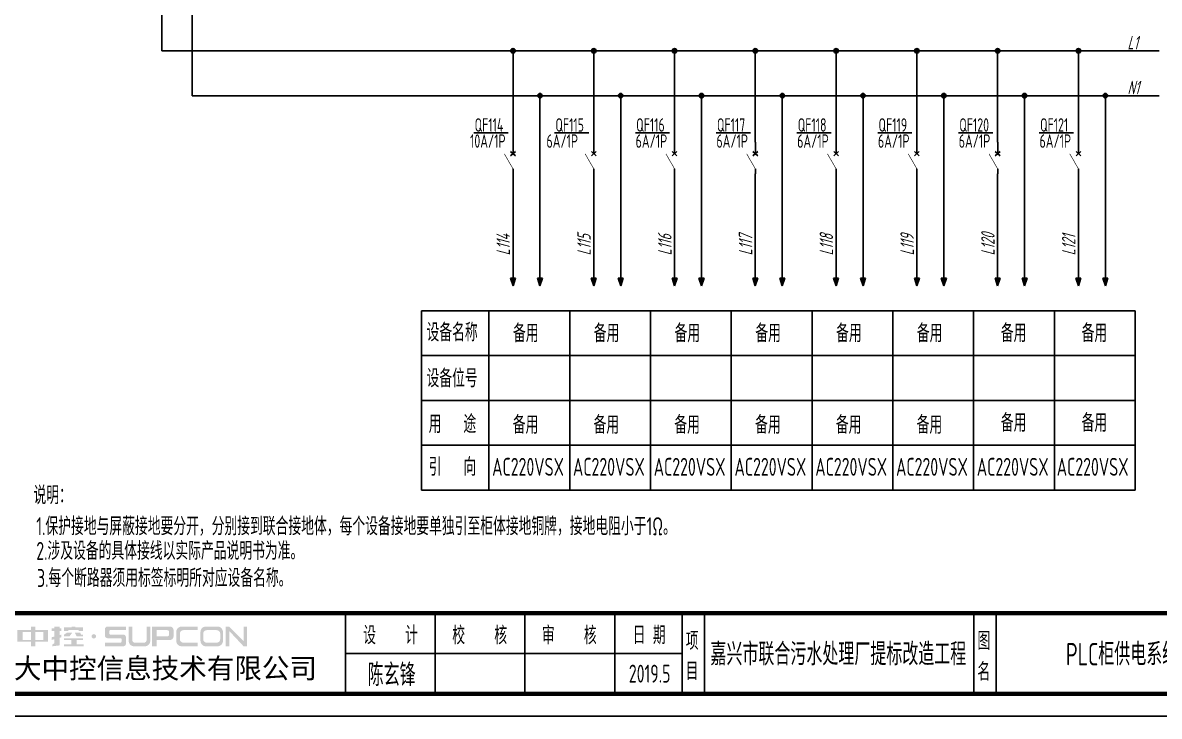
# Model space of a CAD drawing. Header units: millimetres. Extents: x 30557 to 235556, y -116603 to -73383.
# Drawn here: x 135185 to 137718, y -76323 to -74777 of the extents above; entities that cross this region are included whole.
import ezdxf
from ezdxf.enums import TextEntityAlignment as Align

# ---------------------------------------------------------------- set-up
doc = ezdxf.new("R2010")
doc.units = ezdxf.units.MM
for name, color, linetype in [('1', 3, 'Continuous'), ('ABDE_DENG', 4, 'Continuous'), ('HZ', 7, 'Continuous')]:
    doc.layers.add(name, color=color, linetype=linetype)
doc.layers.add('_Drawing', color=7, linetype='Continuous', lineweight=25)
doc.styles.add('supcon', font='sceie.shx', dxfattribs={"width": 0.75, "height": 40, "bigfont": 'sceic.shx'})
doc.styles.add('SYS', font='romans.shx', dxfattribs={"width": 0.7})
doc.styles.add('Title', font='', dxfattribs={"height": 45})
doc.styles.get('Title').set_extended_font_data('SimHei')

# ---------------------------------------------------------------- blocks, each defined once
blk = doc.blocks.new('中控·SUPCON')
at = {"linetype": 'Continuous'}
h = blk.add_hatch(color=2, dxfattribs=at)
h.dxf.hatch_style = 1
h.paths.add_polyline_path([(34, 33), (20, 33), (20, 37), (15, 37), (15, 36), (15, 33), (0, 33), (0, 20), (13, 20), (15, 20), (15, 15), (20, 15), (20, 20), (22, 20), (34, 20)])
h.paths.add_polyline_path([(20, 30), (20, 31), (29, 31), (29, 22), (20, 22)], flags=16)
h.paths.add_polyline_path([(15, 30), (15, 22), (6, 22), (6, 31), (15, 31)], flags=16)
h.paths.add_polyline_path([(47, 32), (49, 32), (49, 35), (47, 35), (47, 37), (41, 37), (41, 35), (38, 35), (38, 32), (41, 32), (41, 25.8), (38, 25), (38, 22), (41, 22.8), (41, 18.3), (39, 17), (39, 15), (47, 16), (47, 24.5), (49, 25), (49, 28), (47, 27.5)])
h.paths.add_polyline_path([(61, 30), (55, 30), (52, 28), (52, 26), (58, 26)])
h.paths.add_polyline_path([(73, 28), (71, 28), (70, 30), (64, 30), (66, 26), (73, 26)])
h.paths.add_polyline_path([(73, 36), (64.6, 36), (64.6, 37), (60.4, 37), (60.4, 36), (52, 36), (52, 32), (56.8, 32), (56.8, 33.1), (68.2, 33.1), (68.2, 32), (73, 32)])
h.paths.add_polyline_path([(66, 22), (73, 22), (73, 24), (52, 24), (52, 22), (60, 22), (60, 17), (52, 17), (52, 15), (74, 15), (74, 17), (66, 17)])
h.paths.add_polyline_path([(82.7, 26.1, 1), (87.6, 26.1, 1)])
h.paths.add_polyline_path([(118, 28), (103.5, 28, -0.414214), (102.5, 29), (102.5, 32, -0.414214), (103.5, 33), (121, 33), (121, 37), (100.5, 37, 0.414214), (97.5, 34), (97.5, 27, 0.414214), (100.5, 24), (115, 24, -0.414214), (116, 23), (116, 20, -0.414214), (115, 19), (97.5, 19), (97.5, 15), (118, 15, 0.414214), (121, 18), (121, 25, 0.414214)])
h.paths.add_polyline_path([(128, 37), (124, 37), (124, 36), (124, 21, 0.414214), (130, 15), (142, 15, 0.414214), (148, 21), (148, 37), (144, 37), (144, 22, -0.414214), (141, 19), (131, 19, -0.414214), (128, 22)])
h.paths.add_polyline_path([(174, 26), (174, 33, 0.414214), (170, 37), (150, 37), (150, 36), (150, 15), (155, 15), (155, 22), (170, 22, 0.414214)])
h.paths.add_polyline_path([(167, 26), (155, 26), (155, 33), (167, 33, -0.414214), (169, 31), (169, 28, -0.414214)], flags=16)
h.paths.add_polyline_path([(201, 19), (185, 19, -0.414214), (181, 23), (181, 29, -0.414214), (185, 33), (201, 33), (201, 37), (183, 37, 0.414214), (177, 31), (177, 21, 0.414214), (183, 15), (201, 15)])
h.paths.add_polyline_path([(229, 21), (229, 31, 0.414214), (223, 37), (210, 37, 0.414214), (204, 31), (204, 21, 0.414214), (210, 15), (223, 15, 0.414214)])
h.paths.add_polyline_path([(207, 23), (207, 29, -0.414214), (211, 33), (222, 33, -0.414214), (226, 29), (226, 23, -0.414214), (222, 19), (211, 19, -0.414214)], flags=16)
h.paths.add_polyline_path([(236, 32.1), (252, 15), (256, 15), (256, 37), (252, 37), (252, 21), (236, 37), (232, 37), (232, 36), (232, 15), (236, 15)])
h = blk.add_hatch(color=2, dxfattribs=at)
h.dxf.hatch_style = 1
h.paths.add_polyline_path([(34, 33), (20, 33), (20, 37), (15, 37), (15, 36), (15, 33), (0, 33), (0, 20), (13, 20), (15, 20), (15, 15), (20, 15), (20, 20), (22, 20), (34, 20)])
h.paths.add_polyline_path([(20, 30), (20, 31), (29, 31), (29, 22), (20, 22)], flags=16)
h.paths.add_polyline_path([(15, 30), (15, 22), (6, 22), (6, 31), (15, 31)], flags=16)
h.paths.add_polyline_path([(47, 32), (49, 32), (49, 35), (47, 35), (47, 37), (41, 37), (41, 35), (38, 35), (38, 32), (41, 32), (41, 25.8), (38, 25), (38, 22), (41, 22.8), (41, 18.3), (39, 17), (39, 15), (47, 16), (47, 24.5), (49, 25), (49, 28), (47, 27.5)])
h.paths.add_polyline_path([(61, 30), (55, 30), (52, 28), (52, 26), (58, 26)])
h.paths.add_polyline_path([(73, 28), (71, 28), (70, 30), (64, 30), (66, 26), (73, 26)])
h.paths.add_polyline_path([(73, 36), (64.6, 36), (64.6, 37), (60.4, 37), (60.4, 36), (52, 36), (52, 32), (56.8, 32), (56.8, 33.1), (68.2, 33.1), (68.2, 32), (73, 32)])
h.paths.add_polyline_path([(66, 22), (73, 22), (73, 24), (52, 24), (52, 22), (60, 22), (60, 17), (52, 17), (52, 15), (74, 15), (74, 17), (66, 17)])
h.paths.add_polyline_path([(82.7, 26.1, 1), (87.6, 26.1, 1)])
h.paths.add_polyline_path([(118, 28), (103.5, 28, -0.414214), (102.5, 29), (102.5, 32, -0.414214), (103.5, 33), (121, 33), (121, 37), (100.5, 37, 0.414214), (97.5, 34), (97.5, 27, 0.414214), (100.5, 24), (115, 24, -0.414214), (116, 23), (116, 20, -0.414214), (115, 19), (97.5, 19), (97.5, 15), (118, 15, 0.414214), (121, 18), (121, 25, 0.414214)])
h.paths.add_polyline_path([(128, 37), (124, 37), (124, 36), (124, 21, 0.414214), (130, 15), (142, 15, 0.414214), (148, 21), (148, 37), (144, 37), (144, 22, -0.414214), (141, 19), (131, 19, -0.414214), (128, 22)])
h.paths.add_polyline_path([(174, 26), (174, 33, 0.414214), (170, 37), (150, 37), (150, 36), (150, 15), (155, 15), (155, 22), (170, 22, 0.414214)])
h.paths.add_polyline_path([(167, 26), (155, 26), (155, 33), (167, 33, -0.414214), (169, 31), (169, 28, -0.414214)], flags=16)
h.paths.add_polyline_path([(201, 19), (185, 19, -0.414214), (181, 23), (181, 29, -0.414214), (185, 33), (201, 33), (201, 37), (183, 37, 0.414214), (177, 31), (177, 21, 0.414214), (183, 15), (201, 15)])
h.paths.add_polyline_path([(229, 21), (229, 31, 0.414214), (223, 37), (210, 37, 0.414214), (204, 31), (204, 21, 0.414214), (210, 15), (223, 15, 0.414214)])
h.paths.add_polyline_path([(207, 23), (207, 29, -0.414214), (211, 33), (222, 33, -0.414214), (226, 29), (226, 23, -0.414214), (222, 19), (211, 19, -0.414214)], flags=16)
h.paths.add_polyline_path([(236, 32.1), (252, 15), (256, 15), (256, 37), (252, 37), (252, 21), (236, 37), (232, 37), (232, 36), (232, 15), (236, 15)])
h = blk.add_hatch(color=2, dxfattribs=at)
h.dxf.hatch_style = 1
h.paths.add_polyline_path([(34, 33), (20, 33), (20, 37), (15, 37), (15, 36), (15, 33), (0, 33), (0, 20), (13, 20), (15, 20), (15, 15), (20, 15), (20, 20), (22, 20), (34, 20)])
h.paths.add_polyline_path([(20, 30), (20, 31), (29, 31), (29, 22), (20, 22)], flags=16)
h.paths.add_polyline_path([(15, 30), (15, 22), (6, 22), (6, 31), (15, 31)], flags=16)
h.paths.add_polyline_path([(47, 32), (49, 32), (49, 35), (47, 35), (47, 37), (41, 37), (41, 35), (38, 35), (38, 32), (41, 32), (41, 25.8), (38, 25), (38, 22), (41, 22.8), (41, 18.3), (39, 17), (39, 15), (47, 16), (47, 24.5), (49, 25), (49, 28), (47, 27.5)])
h.paths.add_polyline_path([(61, 30), (55, 30), (52, 28), (52, 26), (58, 26)])
h.paths.add_polyline_path([(73, 28), (71, 28), (70, 30), (64, 30), (66, 26), (73, 26)])
h.paths.add_polyline_path([(73, 36), (64.6, 36), (64.6, 37), (60.4, 37), (60.4, 36), (52, 36), (52, 32), (56.8, 32), (56.8, 33.1), (68.2, 33.1), (68.2, 32), (73, 32)])
h.paths.add_polyline_path([(66, 22), (73, 22), (73, 24), (52, 24), (52, 22), (60, 22), (60, 17), (52, 17), (52, 15), (74, 15), (74, 17), (66, 17)])
h.paths.add_polyline_path([(82.7, 26.1, 1), (87.6, 26.1, 1)])
h.paths.add_polyline_path([(118, 28), (103.5, 28, -0.414214), (102.5, 29), (102.5, 32, -0.414214), (103.5, 33), (121, 33), (121, 37), (100.5, 37, 0.414214), (97.5, 34), (97.5, 27, 0.414214), (100.5, 24), (115, 24, -0.414214), (116, 23), (116, 20, -0.414214), (115, 19), (97.5, 19), (97.5, 15), (118, 15, 0.414214), (121, 18), (121, 25, 0.414214)])
h.paths.add_polyline_path([(128, 37), (124, 37), (124, 36), (124, 21, 0.414214), (130, 15), (142, 15, 0.414214), (148, 21), (148, 37), (144, 37), (144, 22, -0.414214), (141, 19), (131, 19, -0.414214), (128, 22)])
h.paths.add_polyline_path([(174, 26), (174, 33, 0.414214), (170, 37), (150, 37), (150, 36), (150, 15), (155, 15), (155, 22), (170, 22, 0.414214)])
h.paths.add_polyline_path([(167, 26), (155, 26), (155, 33), (167, 33, -0.414214), (169, 31), (169, 28, -0.414214)], flags=16)
h.paths.add_polyline_path([(201, 19), (185, 19, -0.414214), (181, 23), (181, 29, -0.414214), (185, 33), (201, 33), (201, 37), (183, 37, 0.414214), (177, 31), (177, 21, 0.414214), (183, 15), (201, 15)])
h.paths.add_polyline_path([(229, 21), (229, 31, 0.414214), (223, 37), (210, 37, 0.414214), (204, 31), (204, 21, 0.414214), (210, 15), (223, 15, 0.414214)])
h.paths.add_polyline_path([(207, 23), (207, 29, -0.414214), (211, 33), (222, 33, -0.414214), (226, 29), (226, 23, -0.414214), (222, 19), (211, 19, -0.414214)], flags=16)
h.paths.add_polyline_path([(236, 32.1), (252, 15), (256, 15), (256, 37), (252, 37), (252, 21), (236, 37), (232, 37), (232, 36), (232, 15), (236, 15)])
h = blk.add_hatch(color=2, dxfattribs=at)
h.dxf.hatch_style = 1
h.paths.add_polyline_path([(34, 33), (20, 33), (20, 37), (15, 37), (15, 36), (15, 33), (0, 33), (0, 20), (13, 20), (15, 20), (15, 15), (20, 15), (20, 20), (22, 20), (34, 20)])
h.paths.add_polyline_path([(20, 30), (20, 31), (29, 31), (29, 22), (20, 22)], flags=16)
h.paths.add_polyline_path([(15, 30), (15, 22), (6, 22), (6, 31), (15, 31)], flags=16)
h.paths.add_polyline_path([(47, 32), (49, 32), (49, 35), (47, 35), (47, 37), (41, 37), (41, 35), (38, 35), (38, 32), (41, 32), (41, 25.8), (38, 25), (38, 22), (41, 22.8), (41, 18.3), (39, 17), (39, 15), (47, 16), (47, 24.5), (49, 25), (49, 28), (47, 27.5)])
h.paths.add_polyline_path([(61, 30), (55, 30), (52, 28), (52, 26), (58, 26)])
h.paths.add_polyline_path([(73, 28), (71, 28), (70, 30), (64, 30), (66, 26), (73, 26)])
h.paths.add_polyline_path([(73, 36), (64.6, 36), (64.6, 37), (60.4, 37), (60.4, 36), (52, 36), (52, 32), (56.8, 32), (56.8, 33.1), (68.2, 33.1), (68.2, 32), (73, 32)])
h.paths.add_polyline_path([(66, 22), (73, 22), (73, 24), (52, 24), (52, 22), (60, 22), (60, 17), (52, 17), (52, 15), (74, 15), (74, 17), (66, 17)])
h.paths.add_polyline_path([(82.7, 26.1, 1), (87.6, 26.1, 1)])
h.paths.add_polyline_path([(118, 28), (103.5, 28, -0.414214), (102.5, 29), (102.5, 32, -0.414214), (103.5, 33), (121, 33), (121, 37), (100.5, 37, 0.414214), (97.5, 34), (97.5, 27, 0.414214), (100.5, 24), (115, 24, -0.414214), (116, 23), (116, 20, -0.414214), (115, 19), (97.5, 19), (97.5, 15), (118, 15, 0.414214), (121, 18), (121, 25, 0.414214)])
h.paths.add_polyline_path([(128, 37), (124, 37), (124, 36), (124, 21, 0.414214), (130, 15), (142, 15, 0.414214), (148, 21), (148, 37), (144, 37), (144, 22, -0.414214), (141, 19), (131, 19, -0.414214), (128, 22)])
h.paths.add_polyline_path([(174, 26), (174, 33, 0.414214), (170, 37), (150, 37), (150, 36), (150, 15), (155, 15), (155, 22), (170, 22, 0.414214)])
h.paths.add_polyline_path([(167, 26), (155, 26), (155, 33), (167, 33, -0.414214), (169, 31), (169, 28, -0.414214)], flags=16)
h.paths.add_polyline_path([(201, 19), (185, 19, -0.414214), (181, 23), (181, 29, -0.414214), (185, 33), (201, 33), (201, 37), (183, 37, 0.414214), (177, 31), (177, 21, 0.414214), (183, 15), (201, 15)])
h.paths.add_polyline_path([(229, 21), (229, 31, 0.414214), (223, 37), (210, 37, 0.414214), (204, 31), (204, 21, 0.414214), (210, 15), (223, 15, 0.414214)])
h.paths.add_polyline_path([(207, 23), (207, 29, -0.414214), (211, 33), (222, 33, -0.414214), (226, 29), (226, 23, -0.414214), (222, 19), (211, 19, -0.414214)], flags=16)
h.paths.add_polyline_path([(236, 32.1), (252, 15), (256, 15), (256, 37), (252, 37), (252, 21), (236, 37), (232, 37), (232, 36), (232, 15), (236, 15)])
h = blk.add_hatch(color=2, dxfattribs=at)
h.dxf.hatch_style = 1
h.paths.add_polyline_path([(34, 33), (20, 33), (20, 37), (15, 37), (15, 36), (15, 33), (0, 33), (0, 20), (13, 20), (15, 20), (15, 15), (20, 15), (20, 20), (22, 20), (34, 20)])
h.paths.add_polyline_path([(20, 30), (20, 31), (29, 31), (29, 22), (20, 22)], flags=16)
h.paths.add_polyline_path([(15, 30), (15, 22), (6, 22), (6, 31), (15, 31)], flags=16)
h.paths.add_polyline_path([(47, 32), (49, 32), (49, 35), (47, 35), (47, 37), (41, 37), (41, 35), (38, 35), (38, 32), (41, 32), (41, 25.8), (38, 25), (38, 22), (41, 22.8), (41, 18.3), (39, 17), (39, 15), (47, 16), (47, 24.5), (49, 25), (49, 28), (47, 27.5)])
h.paths.add_polyline_path([(61, 30), (55, 30), (52, 28), (52, 26), (58, 26)])
h.paths.add_polyline_path([(73, 28), (71, 28), (70, 30), (64, 30), (66, 26), (73, 26)])
h.paths.add_polyline_path([(73, 36), (64.6, 36), (64.6, 37), (60.4, 37), (60.4, 36), (52, 36), (52, 32), (56.8, 32), (56.8, 33.1), (68.2, 33.1), (68.2, 32), (73, 32)])
h.paths.add_polyline_path([(66, 22), (73, 22), (73, 24), (52, 24), (52, 22), (60, 22), (60, 17), (52, 17), (52, 15), (74, 15), (74, 17), (66, 17)])
h.paths.add_polyline_path([(82.7, 26.1, 1), (87.6, 26.1, 1)])
h.paths.add_polyline_path([(118, 28), (103.5, 28, -0.414214), (102.5, 29), (102.5, 32, -0.414214), (103.5, 33), (121, 33), (121, 37), (100.5, 37, 0.414214), (97.5, 34), (97.5, 27, 0.414214), (100.5, 24), (115, 24, -0.414214), (116, 23), (116, 20, -0.414214), (115, 19), (97.5, 19), (97.5, 15), (118, 15, 0.414214), (121, 18), (121, 25, 0.414214)])
h.paths.add_polyline_path([(128, 37), (124, 37), (124, 36), (124, 21, 0.414214), (130, 15), (142, 15, 0.414214), (148, 21), (148, 37), (144, 37), (144, 22, -0.414214), (141, 19), (131, 19, -0.414214), (128, 22)])
h.paths.add_polyline_path([(174, 26), (174, 33, 0.414214), (170, 37), (150, 37), (150, 36), (150, 15), (155, 15), (155, 22), (170, 22, 0.414214)])
h.paths.add_polyline_path([(167, 26), (155, 26), (155, 33), (167, 33, -0.414214), (169, 31), (169, 28, -0.414214)], flags=16)
h.paths.add_polyline_path([(201, 19), (185, 19, -0.414214), (181, 23), (181, 29, -0.414214), (185, 33), (201, 33), (201, 37), (183, 37, 0.414214), (177, 31), (177, 21, 0.414214), (183, 15), (201, 15)])
h.paths.add_polyline_path([(229, 21), (229, 31, 0.414214), (223, 37), (210, 37, 0.414214), (204, 31), (204, 21, 0.414214), (210, 15), (223, 15, 0.414214)])
h.paths.add_polyline_path([(207, 23), (207, 29, -0.414214), (211, 33), (222, 33, -0.414214), (226, 29), (226, 23, -0.414214), (222, 19), (211, 19, -0.414214)], flags=16)
h.paths.add_polyline_path([(236, 32.1), (252, 15), (256, 15), (256, 37), (252, 37), (252, 21), (236, 37), (232, 37), (232, 36), (232, 15), (236, 15)])
h = blk.add_hatch(color=2, dxfattribs=at)
h.dxf.hatch_style = 1
h.paths.add_polyline_path([(34, 33), (20, 33), (20, 37), (15, 37), (15, 36), (15, 33), (0, 33), (0, 20), (13, 20), (15, 20), (15, 15), (20, 15), (20, 20), (22, 20), (34, 20)])
h.paths.add_polyline_path([(20, 30), (20, 31), (29, 31), (29, 22), (20, 22)], flags=16)
h.paths.add_polyline_path([(15, 30), (15, 22), (6, 22), (6, 31), (15, 31)], flags=16)
h.paths.add_polyline_path([(47, 32), (49, 32), (49, 35), (47, 35), (47, 37), (41, 37), (41, 35), (38, 35), (38, 32), (41, 32), (41, 25.8), (38, 25), (38, 22), (41, 22.8), (41, 18.3), (39, 17), (39, 15), (47, 16), (47, 24.5), (49, 25), (49, 28), (47, 27.5)])
h.paths.add_polyline_path([(61, 30), (55, 30), (52, 28), (52, 26), (58, 26)])
h.paths.add_polyline_path([(73, 28), (71, 28), (70, 30), (64, 30), (66, 26), (73, 26)])
h.paths.add_polyline_path([(73, 36), (64.6, 36), (64.6, 37), (60.4, 37), (60.4, 36), (52, 36), (52, 32), (56.8, 32), (56.8, 33.1), (68.2, 33.1), (68.2, 32), (73, 32)])
h.paths.add_polyline_path([(66, 22), (73, 22), (73, 24), (52, 24), (52, 22), (60, 22), (60, 17), (52, 17), (52, 15), (74, 15), (74, 17), (66, 17)])
h.paths.add_polyline_path([(82.7, 26.1, 1), (87.6, 26.1, 1)])
h.paths.add_polyline_path([(118, 28), (103.5, 28, -0.414214), (102.5, 29), (102.5, 32, -0.414214), (103.5, 33), (121, 33), (121, 37), (100.5, 37, 0.414214), (97.5, 34), (97.5, 27, 0.414214), (100.5, 24), (115, 24, -0.414214), (116, 23), (116, 20, -0.414214), (115, 19), (97.5, 19), (97.5, 15), (118, 15, 0.414214), (121, 18), (121, 25, 0.414214)])
h.paths.add_polyline_path([(128, 37), (124, 37), (124, 36), (124, 21, 0.414214), (130, 15), (142, 15, 0.414214), (148, 21), (148, 37), (144, 37), (144, 22, -0.414214), (141, 19), (131, 19, -0.414214), (128, 22)])
h.paths.add_polyline_path([(174, 26), (174, 33, 0.414214), (170, 37), (150, 37), (150, 36), (150, 15), (155, 15), (155, 22), (170, 22, 0.414214)])
h.paths.add_polyline_path([(167, 26), (155, 26), (155, 33), (167, 33, -0.414214), (169, 31), (169, 28, -0.414214)], flags=16)
h.paths.add_polyline_path([(201, 19), (185, 19, -0.414214), (181, 23), (181, 29, -0.414214), (185, 33), (201, 33), (201, 37), (183, 37, 0.414214), (177, 31), (177, 21, 0.414214), (183, 15), (201, 15)])
h.paths.add_polyline_path([(229, 21), (229, 31, 0.414214), (223, 37), (210, 37, 0.414214), (204, 31), (204, 21, 0.414214), (210, 15), (223, 15, 0.414214)])
h.paths.add_polyline_path([(207, 23), (207, 29, -0.414214), (211, 33), (222, 33, -0.414214), (226, 29), (226, 23, -0.414214), (222, 19), (211, 19, -0.414214)], flags=16)
h.paths.add_polyline_path([(236, 32.1), (252, 15), (256, 15), (256, 37), (252, 37), (252, 21), (236, 37), (232, 37), (232, 36), (232, 15), (236, 15)])
blk = doc.blocks.new('supcon图框')
for p, q in [((3145.7, 1651.7), (3145.7, 1471.7)), ((3345.7, 1651.7), (3345.7, 1471.7)), ((3545.7, 1651.7), (3545.7, 1471.7)), ((3745.7, 1651.7), (3745.7, 1471.7)), ((3895.7, 1651.7), (3895.7, 1471.7)), ((3945.7, 1651.7), (3945.7, 1471.7)), ((4545.7, 1651.7), (4545.7, 1471.7)), ((4595.7, 1651.7), (4595.7, 1471.7)), ((3145.7, 1561.7), (3895.7, 1561.7))]:
    blk.add_line(p, q)
at = {"linetype": 'Continuous'}
blk.add_line((1987.7, 1421.7), (6145.7, 1421.7), dxfattribs=at)
at = {"linetype": 'Continuous', "const_width": 10}
blk.add_lwpolyline([(2195.7, 4311.7), (6095.7, 4311.7), (6095.7, 1471.7), (2195.7, 1471.7)], close=True, dxfattribs=at)
blk.add_lwpolyline([(2195.7, 1651.7), (6095.7, 1651.7)], dxfattribs=at)
at = {"linetype": 'Continuous', "xscale": 2, "yscale": 2, "zscale": 2}
blk.add_blockref('中控·SUPCON', (2414.6, 1547.7), dxfattribs=at)
at = {"style": 'supcon', "width": 0.75}
for s, p in [('设    计', (3246.2, 1604.2)), ('校    核', (3444.8, 1604.2)), ('审    核', (3644.5, 1604.2)), ('日 期', (3822.5, 1604.2)), ('项', (3918.2, 1590.7)), ('图', (4568.2, 1590.7)), ('名', (4568.2, 1522.9)), ('目', (3918.2, 1522.9))]:
    blk.add_text(s, height=40, dxfattribs=at).set_placement(p, align=Align.MIDDLE)
at = {"style": 'Title'}
blk.add_text('浙江浙大中控信息技术有限公司', height=45, dxfattribs=at).set_placement((2222.8, 1506.2))
blk = doc.blocks.new('S_301')
at = {"color": 0}
for points in [[(0, 0), (0, 5.72)], [(0, -7.5), (0, -10)]]:
    blk.add_lwpolyline(points, dxfattribs=at)
at = {"color": 0, "const_width": 0.3}
blk.add_lwpolyline([(0, -7.5), (-4.3, -0.06)], dxfattribs=at)
at = {"layer": 'HZ', "color": 7, "linetype": 'Continuous', "style": 'SYS', "width": 0.7, "flags": 1}
for tag in ['XYVALUE', 'VALUE']:
    blk.add_attdef(tag, text='', height=0.02, dxfattribs=at).set_placement((-0.55, 8.72), align=Align.MIDDLE)
blk = doc.blocks.new('1P断路器')
at = {"layer": '1', "color": 4}
for p, q in [((10913.1, 36538.9), (10903.8, 36530.3)), ((10913.1, 36530.3), (10903.8, 36538.9))]:
    blk.add_line(p, q, dxfattribs=at)
at = {"layer": 'ABDE_DENG', "linetype": 'Continuous', "xscale": 4, "yscale": 4, "zscale": 4}
blk.add_blockref('S_301', (10908.5, 36534.6), dxfattribs=at)

msp = doc.modelspace()

# ---------------------------------------------------------------- hatches: boundary and pattern name
h = msp.add_hatch(color=256)
h.dxf.hatch_style = 1
h.paths.add_polyline_path([(136282.9, -74839.9, 1), (136272.9, -74839.9, 1)])
h = msp.add_hatch(color=256)
h.dxf.hatch_style = 1
h.paths.add_polyline_path([(136462.9, -74839.9, 1), (136452.9, -74839.9, 1)])
h = msp.add_hatch(color=256)
h.dxf.hatch_style = 1
h.paths.add_polyline_path([(136642.9, -74839.9, 1), (136632.9, -74839.9, 1)])
h = msp.add_hatch(color=256)
h.dxf.hatch_style = 1
h.paths.add_polyline_path([(136822.9, -74839.9, 1), (136812.9, -74839.9, 1)])
h = msp.add_hatch(color=256)
h.dxf.hatch_style = 1
h.paths.add_polyline_path([(137002.9, -74839.9, 1), (136992.9, -74839.9, 1)])
h = msp.add_hatch(color=256)
h.dxf.hatch_style = 1
h.paths.add_polyline_path([(137182.9, -74839.9, 1), (137172.9, -74839.9, 1)])
h = msp.add_hatch(color=256)
h.dxf.hatch_style = 1
h.paths.add_polyline_path([(137362.9, -74839.9, 1), (137352.9, -74839.9, 1)])
h = msp.add_hatch(color=256)
h.dxf.hatch_style = 1
h.paths.add_polyline_path([(137542.9, -74839.9, 1), (137532.9, -74839.9, 1)])
h = msp.add_hatch(color=256)
h.dxf.hatch_style = 1
h.paths.add_polyline_path([(136342.9, -74939.9, 1), (136332.9, -74939.9, 1)])
h = msp.add_hatch(color=256)
h.dxf.hatch_style = 1
h.paths.add_polyline_path([(136522.9, -74939.9, 1), (136512.9, -74939.9, 1)])
h = msp.add_hatch(color=256)
h.dxf.hatch_style = 1
h.paths.add_polyline_path([(136702.9, -74939.9, 1), (136692.9, -74939.9, 1)])
h = msp.add_hatch(color=256)
h.dxf.hatch_style = 1
h.paths.add_polyline_path([(136882.9, -74939.9, 1), (136872.9, -74939.9, 1)])
h = msp.add_hatch(color=256)
h.dxf.hatch_style = 1
h.paths.add_polyline_path([(137062.9, -74939.9, 1), (137052.9, -74939.9, 1)])
h = msp.add_hatch(color=256)
h.dxf.hatch_style = 1
h.paths.add_polyline_path([(137242.9, -74939.9, 1), (137232.9, -74939.9, 1)])
h = msp.add_hatch(color=256)
h.dxf.hatch_style = 1
h.paths.add_polyline_path([(137422.9, -74939.9, 1), (137412.9, -74939.9, 1)])
h = msp.add_hatch(color=256)
h.dxf.hatch_style = 1
h.paths.add_polyline_path([(137602.9, -74939.9, 1), (137592.9, -74939.9, 1)])
at = {"layer": '1'}
for color, points in [(1, [(136277.9, -75346.9), (136272.3, -75346.9), (136277.9, -75363.7), (136283.5, -75346.9)]), (150, [(136343.6, -75346.9), (136337.9, -75346.9), (136332.3, -75346.9), (136337.9, -75363.8)]), (1, [(136457.9, -75346.9), (136452.3, -75346.9), (136457.9, -75363.7), (136463.5, -75346.9)]), (150, [(136523.6, -75346.9), (136517.9, -75346.9), (136512.3, -75346.9), (136517.9, -75363.8)]), (1, [(136637.9, -75346.9), (136632.3, -75346.9), (136637.9, -75363.7), (136643.5, -75346.9)]), (150, [(136703.6, -75346.9), (136697.9, -75346.9), (136692.3, -75346.9), (136697.9, -75363.8)]), (1, [(136817.9, -75346.9), (136812.3, -75346.9), (136817.9, -75363.7), (136823.5, -75346.9)]), (150, [(136883.6, -75346.9), (136877.9, -75346.9), (136872.3, -75346.9), (136877.9, -75363.8)]), (1, [(136997.9, -75346.9), (136992.3, -75346.9), (136997.9, -75363.7), (137003.5, -75346.9)]), (150, [(137063.6, -75346.9), (137057.9, -75346.9), (137052.3, -75346.9), (137057.9, -75363.8)]), (1, [(137177.9, -75346.9), (137172.3, -75346.9), (137177.9, -75363.7), (137183.5, -75346.9)]), (150, [(137243.6, -75346.9), (137237.9, -75346.9), (137232.3, -75346.9), (137237.9, -75363.8)]), (1, [(137357.9, -75346.9), (137352.3, -75346.9), (137357.9, -75363.7), (137363.5, -75346.9)]), (150, [(137423.6, -75346.9), (137417.9, -75346.9), (137412.3, -75346.9), (137417.9, -75363.8)]), (1, [(137537.9, -75346.9), (137532.3, -75346.9), (137537.9, -75363.7), (137543.5, -75346.9)]), (150, [(137603.6, -75346.9), (137597.9, -75346.9), (137592.3, -75346.9), (137597.9, -75363.8)])]:
    msp.add_hatch(color=color, dxfattribs=at).paths.add_polyline_path(points)

# ---------------------------------------------------------------- linework, layer by layer
at = {"color": 1}
for p, q in [((135495.2, -73636.5), (135495.2, -74839.9)), ((135495.2, -74839.9), (137717.7, -74839.9))]:
    msp.add_line(p, q, dxfattribs=at)
at = {"color": 150}
for p, q in [((135563.2, -73736.5), (135563.2, -74939.9)), ((135563.2, -74939.9), (137717.7, -74939.9))]:
    msp.add_line(p, q, dxfattribs=at)
at = {"linetype": 'Continuous'}
for p, q in [((136190.7, -75022.6), (136267, -75022.6)), ((136370.7, -75022.6), (136447, -75022.6)), ((136550.7, -75022.6), (136627, -75022.6)), ((136730.7, -75022.6), (136807, -75022.6)), ((136910.7, -75022.6), (136987, -75022.6)), ((137090.7, -75022.6), (137167, -75022.6)), ((137270.7, -75022.6), (137347, -75022.6)), ((137450.7, -75022.6), (137527, -75022.6)), ((136404.2, -75419.1), (136404.2, -75819.1)), ((136944.2, -75419.1), (136944.2, -75819.1)), ((137124.2, -75419.1), (137124.2, -75819.1)), ((137304.2, -75419.1), (137304.2, -75819.1)), ((137484.2, -75419.1), (137484.2, -75819.1)), ((137664.2, -75419.1), (137664.2, -75819.1))]:
    msp.add_line(p, q, dxfattribs=at)
at = {"lineweight": -3}
for p, q in [((136074.2, -75419.1), (137664.2, -75419.1)), ((136074.2, -75419.1), (136074.2, -75819.1)), ((136224.2, -75419.1), (136224.2, -75819.1)), ((136224.2, -75419.1), (136224.2, -75819.1)), ((136404.2, -75419.1), (136404.2, -75819.1)), ((136584.2, -75419.1), (136584.2, -75819.1)), ((136764.2, -75419.1), (136764.2, -75819.1)), ((136944.2, -75419.1), (136944.2, -75819.1)), ((137124.2, -75419.1), (137124.2, -75819.1)), ((137124.2, -75419.1), (137124.2, -75819.1)), ((137304.2, -75419.1), (137304.2, -75819.1)), ((137484.2, -75419.1), (137484.2, -75819.1)), ((137664.2, -75419.1), (137664.2, -75819.1)), ((137664.2, -75419.1), (137664.2, -75819.1)), ((136074.2, -75519.1), (137664.2, -75519.1)), ((136074.2, -75619.1), (137664.2, -75619.1)), ((136074.2, -75719.1), (137664.2, -75719.1)), ((136074.2, -75819.1), (137664.2, -75819.1))]:
    msp.add_line(p, q, dxfattribs=at)
for centre in [(136277.9, -74839.9), (136457.9, -74839.9), (136637.9, -74839.9), (136817.9, -74839.9), (136997.9, -74839.9), (137177.9, -74839.9), (137357.9, -74839.9), (137537.9, -74839.9), (136337.9, -74939.9), (136517.9, -74939.9), (136697.9, -74939.9), (136877.9, -74939.9), (137057.9, -74939.9), (137237.9, -74939.9), (137417.9, -74939.9), (137597.9, -74939.9)]:
    msp.add_circle(centre, 5)
at = {"layer": '1', "color": 1, "linetype": 'Continuous'}
for p, q in [((136277.9, -74839.9), (136277.9, -75043.5)), ((136457.9, -74839.9), (136457.9, -75043.5)), ((136637.9, -74839.9), (136637.9, -75043.5)), ((136817.9, -74839.9), (136817.9, -75043.5)), ((136997.9, -74839.9), (136997.9, -75043.5)), ((137177.9, -74839.9), (137177.9, -75043.5)), ((137357.9, -74839.9), (137357.9, -75043.5)), ((137537.9, -74839.9), (137537.9, -75043.5)), ((136277.9, -75114.3), (136277.9, -75346.9)), ((136457.9, -75114.3), (136457.9, -75346.9)), ((136637.9, -75114.3), (136637.9, -75346.9)), ((136817.9, -75114.3), (136817.9, -75346.9)), ((136997.9, -75114.3), (136997.9, -75346.9)), ((137177.9, -75114.3), (137177.9, -75346.9)), ((137357.9, -75114.3), (137357.9, -75346.9)), ((137537.9, -75114.3), (137537.9, -75346.9)), ((136272.3, -75346.9), (136277.9, -75363.7)), ((136277.9, -75346.9), (136272.3, -75346.9)), ((136277.9, -75346.9), (136283.5, -75346.9)), ((136283.5, -75346.9), (136277.9, -75363.7)), ((136452.3, -75346.9), (136457.9, -75363.7)), ((136457.9, -75346.9), (136452.3, -75346.9)), ((136457.9, -75346.9), (136463.5, -75346.9)), ((136463.5, -75346.9), (136457.9, -75363.7)), ((136632.3, -75346.9), (136637.9, -75363.7)), ((136637.9, -75346.9), (136632.3, -75346.9)), ((136637.9, -75346.9), (136643.5, -75346.9)), ((136643.5, -75346.9), (136637.9, -75363.7)), ((136812.3, -75346.9), (136817.9, -75363.7)), ((136817.9, -75346.9), (136812.3, -75346.9)), ((136817.9, -75346.9), (136823.5, -75346.9)), ((136823.5, -75346.9), (136817.9, -75363.7)), ((136992.3, -75346.9), (136997.9, -75363.7)), ((136997.9, -75346.9), (136992.3, -75346.9)), ((136997.9, -75346.9), (137003.5, -75346.9)), ((137003.5, -75346.9), (136997.9, -75363.7)), ((137172.3, -75346.9), (137177.9, -75363.7)), ((137177.9, -75346.9), (137172.3, -75346.9)), ((137177.9, -75346.9), (137183.5, -75346.9)), ((137183.5, -75346.9), (137177.9, -75363.7)), ((137352.3, -75346.9), (137357.9, -75363.7)), ((137357.9, -75346.9), (137352.3, -75346.9)), ((137357.9, -75346.9), (137363.5, -75346.9)), ((137363.5, -75346.9), (137357.9, -75363.7)), ((137532.3, -75346.9), (137537.9, -75363.7)), ((137537.9, -75346.9), (137532.3, -75346.9)), ((137537.9, -75346.9), (137543.5, -75346.9)), ((137543.5, -75346.9), (137537.9, -75363.7))]:
    msp.add_line(p, q, dxfattribs=at)
at = {"layer": '1', "color": 150}
for p, q in [((136337.9, -74939.9), (136337.9, -75346.9)), ((136517.9, -74939.9), (136517.9, -75346.9)), ((136697.9, -74939.9), (136697.9, -75346.9)), ((136877.9, -74939.9), (136877.9, -75346.9)), ((137057.9, -74939.9), (137057.9, -75346.9)), ((137237.9, -74939.9), (137237.9, -75346.9)), ((137417.9, -74939.9), (137417.9, -75346.9)), ((137597.9, -74939.9), (137597.9, -75346.9)), ((136337.9, -75346.8), (136332.3, -75346.8)), ((136332.3, -75346.8), (136337.9, -75363.7)), ((136332.3, -75346.9), (136337.9, -75363.8)), ((136343.6, -75346.8), (136337.9, -75363.7)), ((136337.9, -75346.8), (136343.6, -75346.8)), ((136343.6, -75346.9), (136337.9, -75363.8)), ((136517.9, -75346.8), (136512.3, -75346.8)), ((136512.3, -75346.8), (136517.9, -75363.7)), ((136512.3, -75346.9), (136517.9, -75363.8)), ((136523.6, -75346.8), (136517.9, -75363.7)), ((136517.9, -75346.8), (136523.6, -75346.8)), ((136523.6, -75346.9), (136517.9, -75363.8)), ((136697.9, -75346.8), (136692.3, -75346.8)), ((136692.3, -75346.8), (136697.9, -75363.7)), ((136692.3, -75346.9), (136697.9, -75363.8)), ((136703.6, -75346.8), (136697.9, -75363.7)), ((136697.9, -75346.8), (136703.6, -75346.8)), ((136703.6, -75346.9), (136697.9, -75363.8)), ((136877.9, -75346.8), (136872.3, -75346.8)), ((136872.3, -75346.8), (136877.9, -75363.7)), ((136872.3, -75346.9), (136877.9, -75363.8)), ((136883.6, -75346.8), (136877.9, -75363.7)), ((136877.9, -75346.8), (136883.6, -75346.8)), ((136883.6, -75346.9), (136877.9, -75363.8)), ((137057.9, -75346.8), (137052.3, -75346.8)), ((137052.3, -75346.8), (137057.9, -75363.7)), ((137052.3, -75346.9), (137057.9, -75363.8)), ((137063.6, -75346.8), (137057.9, -75363.7)), ((137057.9, -75346.8), (137063.6, -75346.8)), ((137063.6, -75346.9), (137057.9, -75363.8)), ((137237.9, -75346.8), (137232.3, -75346.8)), ((137232.3, -75346.8), (137237.9, -75363.7)), ((137232.3, -75346.9), (137237.9, -75363.8)), ((137243.6, -75346.8), (137237.9, -75363.7)), ((137237.9, -75346.8), (137243.6, -75346.8)), ((137243.6, -75346.9), (137237.9, -75363.8)), ((137417.9, -75346.8), (137412.3, -75346.8)), ((137412.3, -75346.8), (137417.9, -75363.7)), ((137412.3, -75346.9), (137417.9, -75363.8)), ((137423.6, -75346.8), (137417.9, -75363.7)), ((137417.9, -75346.8), (137423.6, -75346.8)), ((137423.6, -75346.9), (137417.9, -75363.8)), ((137597.9, -75346.8), (137592.3, -75346.8)), ((137592.3, -75346.8), (137597.9, -75363.7)), ((137592.3, -75346.9), (137597.9, -75363.8)), ((137603.6, -75346.8), (137597.9, -75363.7)), ((137597.9, -75346.8), (137603.6, -75346.8)), ((137603.6, -75346.9), (137597.9, -75363.8))]:
    msp.add_line(p, q, dxfattribs=at)

# ---------------------------------------------------------------- block references
msp.add_blockref('supcon图框', (132758.9, -77744.7))
at = {"lineweight": -3, "xscale": 1.125, "yscale": 1.125, "zscale": 1.125}
for p in [(124005.9, -116170.7), (124185.9, -116170.7), (124365.9, -116170.7), (124545.9, -116170.7), (124725.9, -116170.7), (124905.9, -116170.7), (125085.9, -116170.7), (125265.9, -116170.7)]:
    msp.add_blockref('1P断路器', p, dxfattribs=at)

# ---------------------------------------------------------------- texts
at = {"color": 3, "style": 'supcon', "width": 0.75}
for s, height, p in [('陈玄锋', 50, (136007.4, -76228)), ('2019.5', 40, (136582.4, -76228))]:
    msp.add_text(s, height=height, dxfattribs=at).set_placement(p, align=Align.MIDDLE)
at = {"layer": '1', "color": 0, "style": 'supcon', "oblique": 15, "width": 0.75}
for s, p in [('L1', (137647, -74836.8)), ('N1', (137647, -74936.8))]:
    msp.add_text(s, height=30, dxfattribs=at).set_placement(p)
at = {"layer": '1', "color": 0, "style": 'supcon', "width": 0.75}
for s, height, p in [('QF114', 30, (136192.4, -75020.2)), ('QF115', 30, (136372.4, -75020.2)), ('QF116', 30, (136552.4, -75020.2)), ('QF117', 30, (136732.4, -75020.2)), ('QF118', 30, (136912.4, -75020.2)), ('QF119', 30, (137092.4, -75020.2)), ('QF120', 30, (137272.4, -75020.2)), ('QF121', 30, (137452.4, -75020.2)), ('10A/1P', 30, (136182.2, -75056.1)), ('6A/1P', 30, (136352.5, -75056.1)), ('6A/1P', 30, (136551.2, -75056.1)), ('6A/1P', 30, (136731.2, -75056.1)), ('6A/1P', 30, (136911.2, -75056.1)), ('6A/1P', 30, (137091.2, -75056.1)), ('6A/1P', 30, (137271.2, -75056.1)), ('6A/1P', 30, (137451.2, -75056.1)), ('设备名称', 40, (136085.2, -75487.5)), ('设备位号', 40, (136085.2, -75589.8)), ('用   途', 40, (136090.1, -75691.8)), ('引   向', 40, (136090.1, -75787.1))]:
    msp.add_text(s, height=height, dxfattribs=at).set_placement(p)
at = {"layer": '1', "color": 0, "style": 'supcon', "oblique": 15, "width": 0.75}
for s, p in [('L115', (136451.3, -75295.8)), ('L117', (136811.3, -75295.8)), ('L118', (136991.3, -75295.8)), ('L119', (137171.3, -75295.8)), ('L120', (137351.3, -75295.8)), ('L114', (136271.3, -75295.8)), ('L116', (136631.3, -75295.8)), ('L121', (137531.3, -75295.8))]:
    msp.add_text(s, height=30, rotation=90.2156, dxfattribs=at).set_placement(p)
at = {"layer": '1', "color": 1, "style": 'supcon', "width": 0.75}
for s, p in [('备用', (136277.9, -75489.3)), ('备用', (136457.9, -75489.3)), ('备用', (136637.9, -75489.3)), ('备用', (136817.9, -75489.3)), ('备用', (136997.9, -75489.3)), ('备用', (137177.9, -75489.3)), ('备用', (136277.4, -75693.5)), ('备用', (136457.4, -75693.5)), ('备用', (136637.4, -75693.5)), ('备用', (136817.4, -75693.5)), ('备用', (136997.4, -75693.5)), ('备用', (137177.4, -75693.5)), ('AC220VSX', (136231.5, -75787.1)), ('AC220VSX', (136411.5, -75787.1)), ('AC220VSX', (136591.5, -75787.1)), ('AC220VSX', (136771.5, -75787.1)), ('AC220VSX', (136951.5, -75787.1)), ('AC220VSX', (137131.5, -75787.1))]:
    msp.add_text(s, height=40, dxfattribs=at).set_placement(p)
at = {"layer": '1', "color": 7, "style": 'supcon', "width": 0.75}
for s, p in [('备用', (137365, -75489)), ('备用', (137545, -75489)), ('备用', (137365, -75689)), ('备用', (137545, -75689)), ('AC220VSX', (137311.5, -75787.1)), ('AC220VSX', (137489.6, -75787.1)), ('说明：', (135209.3, -75850.3)), ('1.保护接地与屏蔽接地要分开，分别接到联合接地体，每个设备接地要单独引至柜体接地铜牌，接地电阻小于1Ω。', (135215.6, -75919.5)), ('2.涉及设备的具体接线以实际产品说明书为准。', (135215.6, -75974.4)), ('3.每个断路器须用标签标明所对应设备名称。', (135217.3, -76034.8))]:
    msp.add_text(s, height=40, dxfattribs=at).set_placement(p)
at = {"layer": '_Drawing', "color": 3, "style": 'supcon', "width": 0.75}
for s, p in [('嘉兴市联合污水处理厂提标改造工程', (137002.9, -76181.9)), ('PLC柜供电系统图', (137652.9, -76181.9))]:
    msp.add_text(s, height=50, dxfattribs=at).set_placement(p, align=Align.MIDDLE)

doc.saveas('drawing.dxf')
